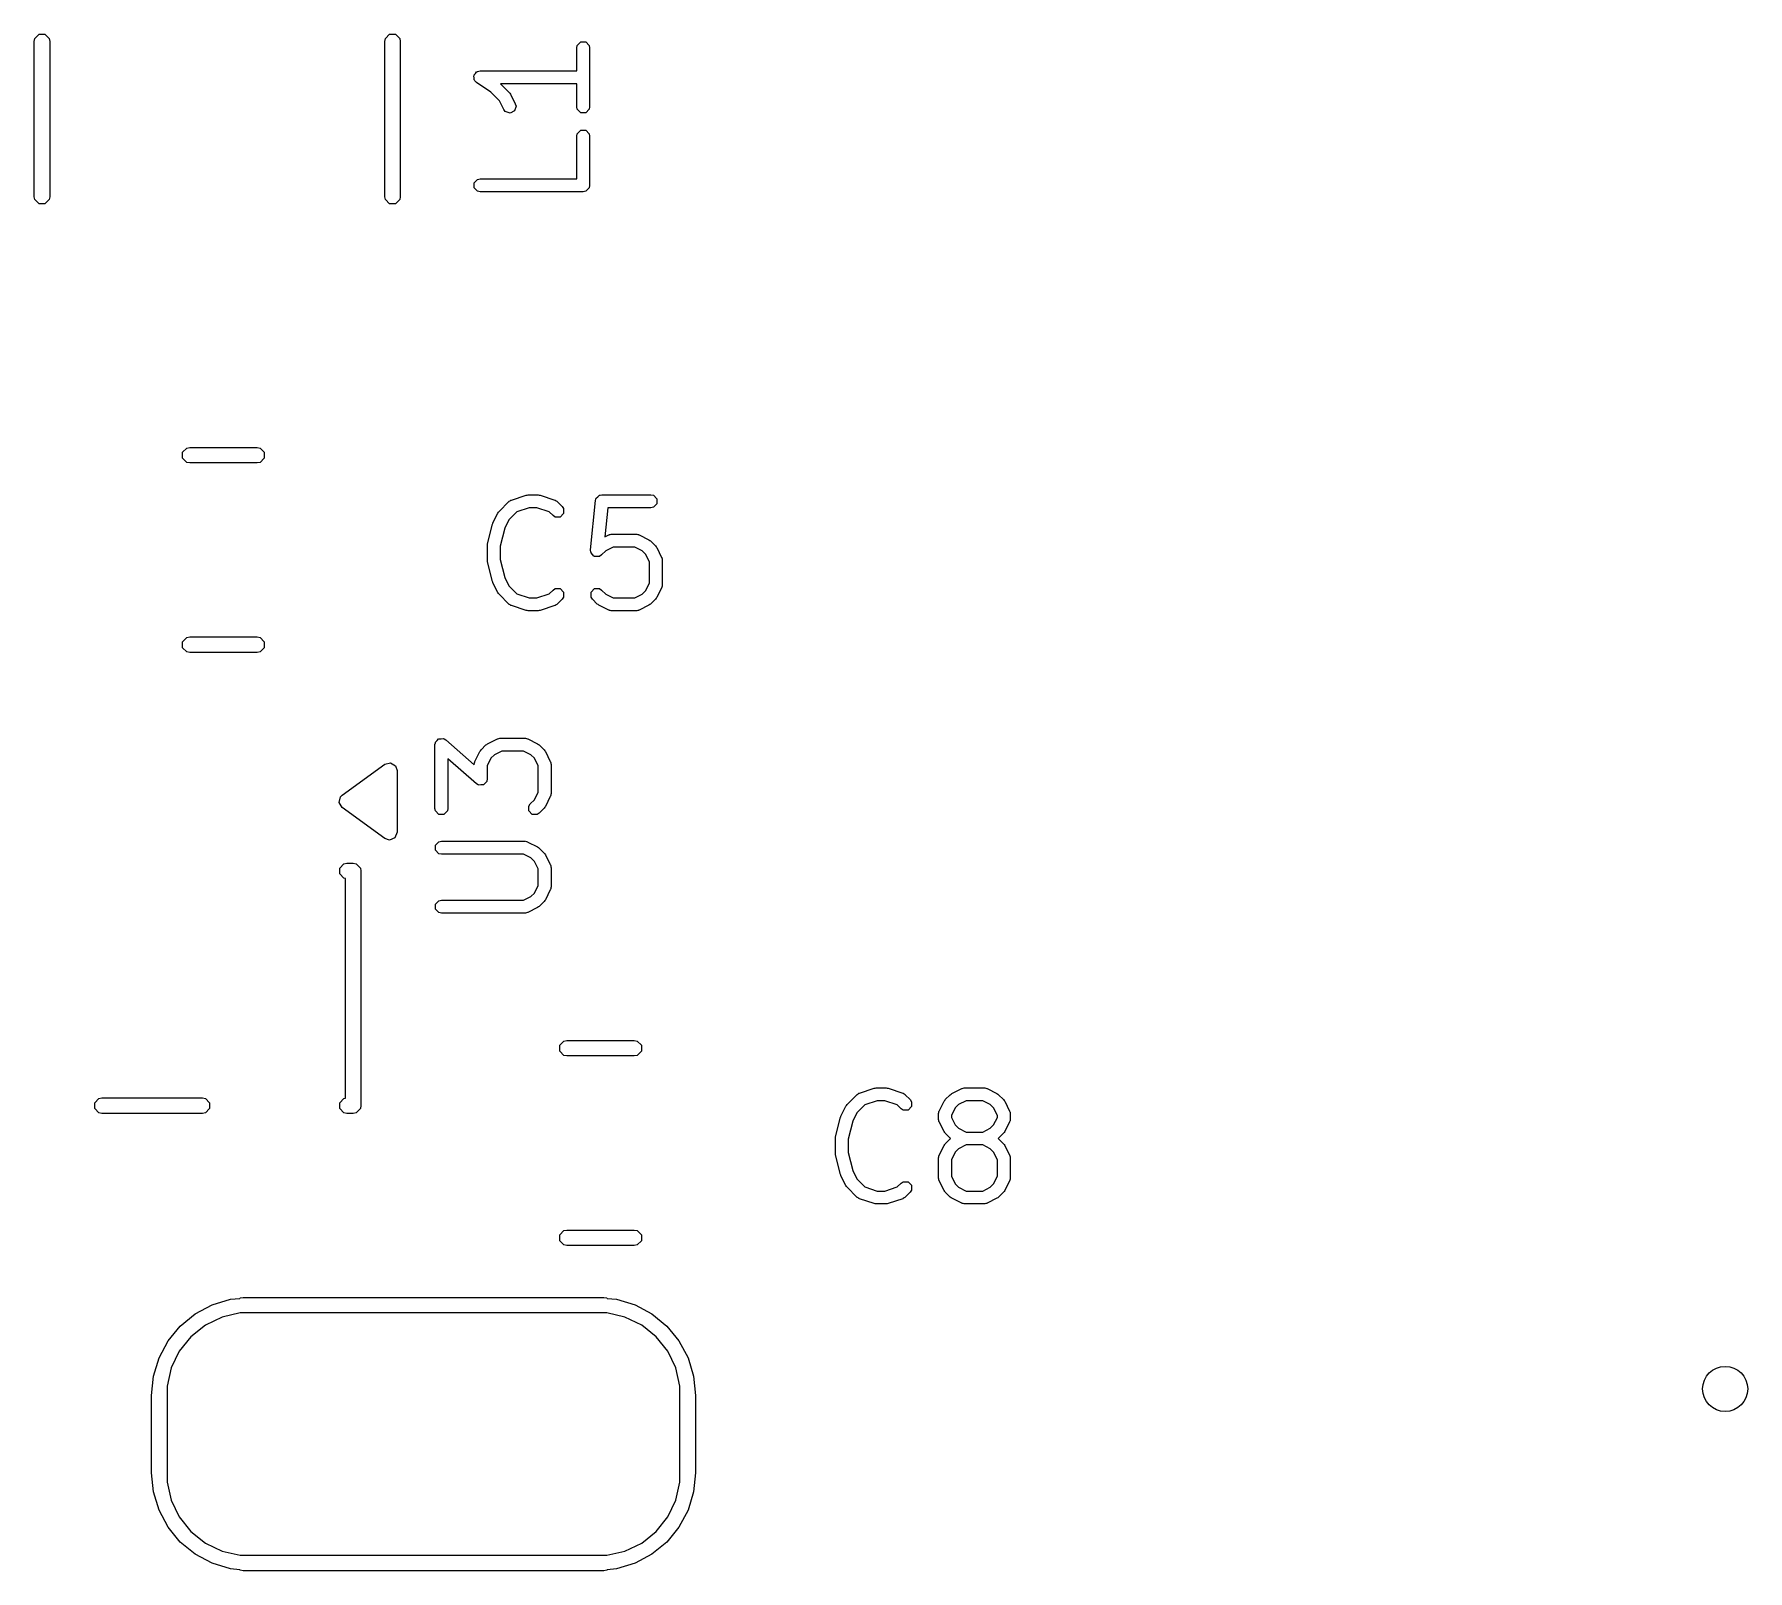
# Model space of a CAD drawing. Header units: inches. Extents: x -1.62 to 1.64, y 0 to 4.72.
# Drawn here: x 1.118 to 1.642, y 3.415 to 3.884 of the extents above; entities that cross this region are included whole.
import ezdxf

# ---------------------------------------------------------------- set-up
doc = ezdxf.new("R2010")
doc.units = ezdxf.units.IN
doc.header["$MEASUREMENT"] = 0
doc.layers.add('BLACK', color=250, linetype='CONTINUOUS')

msp = doc.modelspace()

# ---------------------------------------------------------------- linework, layer by layer
at = {"layer": 'BLACK', "linetype": 'CONTINUOUS'}
for p, q in [((1.11852, 3.88288), (1.1198, 3.88415)), ((1.1198, 3.88415), (1.12161, 3.88415)), ((1.12161, 3.88415), (1.12288, 3.88288)), ((1.22561, 3.88288), (1.22688, 3.88415)), ((1.22688, 3.88415), (1.22869, 3.88415)), ((1.22869, 3.88415), (1.22997, 3.88288)), ((1.11834, 3.88197), (1.11852, 3.88288)), ((1.11834, 3.83456), (1.11834, 3.88197)), ((1.12288, 3.88288), (1.12306, 3.88197)), ((1.12306, 3.88197), (1.12306, 3.83456)), ((1.22543, 3.88197), (1.22561, 3.88288)), ((1.22543, 3.83456), (1.22543, 3.88197)), ((1.22997, 3.88288), (1.23015, 3.88197)), ((1.23015, 3.88197), (1.23015, 3.83456)), ((1.28405, 3.88002), (1.2842, 3.88077)), ((1.28405, 3.87298), (1.28405, 3.88002)), ((1.2842, 3.88077), (1.28527, 3.88183)), ((1.28527, 3.88183), (1.28677, 3.88183)), ((1.28677, 3.88183), (1.28784, 3.88077)), ((1.28784, 3.88077), (1.28799, 3.88002)), ((1.28799, 3.88002), (1.28799, 3.86202)), ((1.25259, 3.8714), (1.2527, 3.87157)), ((1.2527, 3.87084), (1.25259, 3.8714)), ((1.2527, 3.87177), (1.25311, 3.87217)), ((1.2527, 3.87157), (1.2527, 3.87177)), ((1.2527, 3.87026), (1.2527, 3.87084)), ((1.25285, 3.87012), (1.2527, 3.87026)), ((1.25289, 3.86992), (1.25285, 3.87012)), ((1.25343, 3.86938), (1.25289, 3.86992)), ((1.25311, 3.87217), (1.25343, 3.87265)), ((1.25343, 3.87265), (1.25363, 3.87269)), ((1.25777, 3.86649), (1.25343, 3.86938)), ((1.25363, 3.87269), (1.25377, 3.87283)), ((1.25377, 3.87283), (1.25452, 3.87298)), ((1.25452, 3.87298), (1.28405, 3.87298)), ((1.28405, 3.86905), (1.26078, 3.86905)), ((1.26078, 3.86905), (1.26341, 3.86641)), ((1.28405, 3.86202), (1.28405, 3.86905)), ((1.2604, 3.86385), (1.25777, 3.86649)), ((1.26176, 3.86114), (1.2604, 3.86385)), ((1.26341, 3.86641), (1.26359, 3.86615)), ((1.26359, 3.86615), (1.26378, 3.8659)), ((1.26378, 3.8659), (1.26528, 3.8629)), ((1.26528, 3.8629), (1.26549, 3.86216)), ((1.26223, 3.86053), (1.26176, 3.86114)), ((1.26366, 3.86005), (1.26223, 3.86053)), ((1.26501, 3.86073), (1.26366, 3.86005)), ((1.26549, 3.86216), (1.26501, 3.86073)), ((1.2842, 3.86126), (1.28405, 3.86202)), ((1.28527, 3.8602), (1.2842, 3.86126)), ((1.28677, 3.8602), (1.28527, 3.8602)), ((1.28784, 3.86126), (1.28677, 3.8602)), ((1.28799, 3.86202), (1.28784, 3.86126)), ((1.28405, 3.85302), (1.2842, 3.85377)), ((1.28405, 3.83999), (1.28405, 3.85302)), ((1.2842, 3.85377), (1.28527, 3.85484)), ((1.28527, 3.85484), (1.28677, 3.85484)), ((1.28677, 3.85484), (1.28784, 3.85377)), ((1.28784, 3.85377), (1.28799, 3.85302)), ((1.28799, 3.85302), (1.28799, 3.83802)), ((1.2527, 3.83877), (1.25377, 3.83984)), ((1.2527, 3.83727), (1.2527, 3.83877)), ((1.25377, 3.8362), (1.2527, 3.83727)), ((1.25377, 3.83984), (1.25452, 3.83999)), ((1.25452, 3.83999), (1.28405, 3.83999)), ((1.28784, 3.83727), (1.28677, 3.8362)), ((1.28799, 3.83802), (1.28784, 3.83727)), ((1.11852, 3.83366), (1.11834, 3.83456)), ((1.1198, 3.83238), (1.11852, 3.83366)), ((1.12161, 3.83238), (1.1198, 3.83238)), ((1.12288, 3.83366), (1.12161, 3.83238)), ((1.12306, 3.83456), (1.12288, 3.83366)), ((1.22561, 3.83366), (1.22543, 3.83456)), ((1.22688, 3.83238), (1.22561, 3.83366)), ((1.22869, 3.83238), (1.22688, 3.83238)), ((1.22997, 3.83366), (1.22869, 3.83238)), ((1.23015, 3.83456), (1.22997, 3.83366)), ((1.25452, 3.83605), (1.25377, 3.8362)), ((1.28602, 3.83605), (1.25452, 3.83605)), ((1.28677, 3.8362), (1.28602, 3.83605)), ((1.16493, 3.75779), (1.16583, 3.75797)), ((1.16583, 3.75797), (1.1864, 3.75797)), ((1.1864, 3.75797), (1.1873, 3.75779)), ((1.16365, 3.75651), (1.16493, 3.75779)), ((1.16365, 3.75471), (1.16365, 3.75651)), ((1.16493, 3.75343), (1.16365, 3.75471)), ((1.16583, 3.75325), (1.16493, 3.75343)), ((1.1864, 3.75325), (1.16583, 3.75325)), ((1.1873, 3.75343), (1.1864, 3.75325)), ((1.1873, 3.75779), (1.18858, 3.75651)), ((1.18858, 3.75471), (1.1873, 3.75343)), ((1.18858, 3.75651), (1.18858, 3.75471)), ((1.26409, 3.74191), (1.26859, 3.74341)), ((1.26859, 3.74341), (1.26891, 3.74345)), ((1.26891, 3.74345), (1.26922, 3.74351)), ((1.26922, 3.74351), (1.27222, 3.74351)), ((1.27222, 3.74351), (1.27253, 3.74345)), ((1.27253, 3.74345), (1.27284, 3.74341)), ((1.27284, 3.74341), (1.27734, 3.74191)), ((1.28989, 3.74229), (1.28994, 3.74234)), ((1.28989, 3.74219), (1.28989, 3.74229)), ((1.28994, 3.74234), (1.28998, 3.74247)), ((1.28998, 3.74247), (1.29049, 3.74289)), ((1.29049, 3.74289), (1.29096, 3.74336)), ((1.29096, 3.74336), (1.2911, 3.74339)), ((1.2911, 3.74339), (1.29114, 3.74342)), ((1.29114, 3.74342), (1.29124, 3.74341)), ((1.29124, 3.74341), (1.29171, 3.74351)), ((1.29171, 3.74351), (1.30671, 3.74351)), ((1.30671, 3.74351), (1.30746, 3.74336)), ((1.30746, 3.74336), (1.30853, 3.74229)), ((1.30853, 3.74229), (1.30853, 3.74079)), ((1.25846, 3.73492), (1.25996, 3.73792)), ((1.25996, 3.73792), (1.26015, 3.73817)), ((1.26015, 3.73817), (1.26033, 3.73843)), ((1.26033, 3.73843), (1.26332, 3.74143)), ((1.26332, 3.74143), (1.26341, 3.74149)), ((1.26578, 3.73832), (1.26334, 3.73587)), ((1.26341, 3.74149), (1.26343, 3.74153)), ((1.26343, 3.74153), (1.2637, 3.74168)), ((1.2637, 3.74168), (1.26396, 3.74186)), ((1.26396, 3.74186), (1.26401, 3.74186)), ((1.26401, 3.74186), (1.26409, 3.74191)), ((1.26954, 3.73957), (1.26578, 3.73832)), ((1.2719, 3.73957), (1.26954, 3.73957)), ((1.27565, 3.73832), (1.2719, 3.73957)), ((1.27682, 3.73715), (1.27565, 3.73832)), ((1.27746, 3.73672), (1.27682, 3.73715)), ((1.27734, 3.74191), (1.27742, 3.74186)), ((1.27742, 3.74186), (1.27747, 3.74186)), ((1.27747, 3.74186), (1.27773, 3.74168)), ((1.27773, 3.74168), (1.27801, 3.74153)), ((1.27801, 3.74153), (1.27803, 3.74149)), ((1.27803, 3.74149), (1.27811, 3.74143)), ((1.27811, 3.74143), (1.27961, 3.73993)), ((1.28003, 3.73779), (1.27897, 3.73672)), ((1.27961, 3.73993), (1.28003, 3.73929)), ((1.28003, 3.73929), (1.28003, 3.73779)), ((1.28825, 3.72674), (1.28975, 3.74174)), ((1.28975, 3.74174), (1.28989, 3.74219)), ((1.2935, 3.73957), (1.29261, 3.73069)), ((1.30671, 3.73957), (1.2935, 3.73957)), ((1.30746, 3.73972), (1.30671, 3.73957)), ((1.30853, 3.74079), (1.30746, 3.73972)), ((1.25681, 3.72852), (1.25831, 3.73452)), ((1.25831, 3.73452), (1.2584, 3.73471)), ((1.2584, 3.73471), (1.25846, 3.73492)), ((1.26207, 3.73335), (1.26069, 3.7278)), ((1.26334, 3.73587), (1.26207, 3.73335)), ((1.27897, 3.73672), (1.27746, 3.73672)), ((1.25675, 3.72804), (1.2568, 3.72828)), ((1.25675, 3.72354), (1.25675, 3.72804)), ((1.2568, 3.72828), (1.25681, 3.72852)), ((1.26069, 3.7278), (1.26069, 3.72378)), ((1.28833, 3.72597), (1.28825, 3.72674)), ((1.29261, 3.73069), (1.29383, 3.7313)), ((1.29518, 3.72757), (1.29288, 3.72642)), ((1.29383, 3.7313), (1.29393, 3.73133)), ((1.29393, 3.73133), (1.29396, 3.73136)), ((1.29396, 3.73136), (1.29427, 3.73142)), ((1.29427, 3.73142), (1.29457, 3.7315)), ((1.29457, 3.7315), (1.29462, 3.73149)), ((1.29462, 3.73149), (1.29471, 3.73151)), ((1.29471, 3.73151), (1.30221, 3.73151)), ((1.30175, 3.72757), (1.29518, 3.72757)), ((1.30405, 3.72642), (1.30175, 3.72757)), ((1.30221, 3.73151), (1.30231, 3.73149)), ((1.30231, 3.73149), (1.30235, 3.7315)), ((1.30235, 3.7315), (1.30266, 3.73142)), ((1.30266, 3.73142), (1.30297, 3.73136)), ((1.30297, 3.73136), (1.303, 3.73133)), ((1.303, 3.73133), (1.30309, 3.7313)), ((1.30309, 3.7313), (1.30609, 3.7298)), ((1.30609, 3.7298), (1.30634, 3.72961)), ((1.30634, 3.72961), (1.3066, 3.72943)), ((1.3066, 3.72943), (1.3081, 3.72793)), ((1.3081, 3.72793), (1.30828, 3.72767)), ((1.30828, 3.72767), (1.30847, 3.72742)), ((1.30847, 3.72742), (1.30997, 3.72442)), ((1.2568, 3.72331), (1.25675, 3.72354)), ((1.25681, 3.72306), (1.2568, 3.72331)), ((1.25831, 3.71707), (1.25681, 3.72306)), ((1.26069, 3.72378), (1.26207, 3.71823)), ((1.2884, 3.72589), (1.28833, 3.72597)), ((1.2884, 3.72579), (1.2884, 3.72589)), ((1.28886, 3.72532), (1.2884, 3.72579)), ((1.28928, 3.72481), (1.28886, 3.72532)), ((1.28939, 3.7248), (1.28928, 3.72481)), ((1.28946, 3.72472), (1.28939, 3.7248)), ((1.29012, 3.72472), (1.28946, 3.72472)), ((1.29078, 3.72466), (1.29012, 3.72472)), ((1.29086, 3.72472), (1.29078, 3.72466)), ((1.29097, 3.72472), (1.29086, 3.72472)), ((1.29161, 3.72515), (1.29097, 3.72472)), ((1.29288, 3.72642), (1.29161, 3.72515)), ((1.30509, 3.72538), (1.30405, 3.72642)), ((1.30624, 3.72308), (1.30509, 3.72538)), ((1.30624, 3.71651), (1.30624, 3.72308)), ((1.30997, 3.72442), (1.31, 3.72433)), ((1.31, 3.72433), (1.31003, 3.7243)), ((1.31003, 3.7243), (1.31009, 3.72399)), ((1.31009, 3.72399), (1.31017, 3.72368)), ((1.31017, 3.72368), (1.31016, 3.72364)), ((1.31016, 3.72364), (1.31018, 3.72354)), ((1.31018, 3.72354), (1.31018, 3.71604)), ((1.2584, 3.71687), (1.25831, 3.71707)), ((1.25846, 3.71666), (1.2584, 3.71687)), ((1.25996, 3.71366), (1.25846, 3.71666)), ((1.26207, 3.71823), (1.26334, 3.71571)), ((1.30509, 3.71421), (1.30624, 3.71651)), ((1.26015, 3.71341), (1.25996, 3.71366)), ((1.26033, 3.71315), (1.26015, 3.71341)), ((1.26332, 3.71015), (1.26033, 3.71315)), ((1.26334, 3.71571), (1.26578, 3.71326)), ((1.26578, 3.71326), (1.26954, 3.71201)), ((1.26954, 3.71201), (1.2719, 3.71201)), ((1.2719, 3.71201), (1.27565, 3.71326)), ((1.27565, 3.71326), (1.27682, 3.71444)), ((1.27682, 3.71444), (1.27746, 3.71486)), ((1.27746, 3.71486), (1.27897, 3.71486)), ((1.27961, 3.71165), (1.27811, 3.71015)), ((1.27897, 3.71486), (1.28003, 3.7138)), ((1.28003, 3.71229), (1.27961, 3.71165)), ((1.28003, 3.7138), (1.28003, 3.71229)), ((1.2884, 3.7138), (1.28946, 3.71486)), ((1.2884, 3.71229), (1.2884, 3.7138)), ((1.28882, 3.71165), (1.2884, 3.71229)), ((1.29032, 3.71015), (1.28882, 3.71165)), ((1.28946, 3.71486), (1.29097, 3.71486)), ((1.29097, 3.71486), (1.29161, 3.71444)), ((1.29161, 3.71444), (1.29288, 3.71316)), ((1.29288, 3.71316), (1.29518, 3.71201)), ((1.29518, 3.71201), (1.30175, 3.71201)), ((1.30175, 3.71201), (1.30405, 3.71316)), ((1.30405, 3.71316), (1.30509, 3.71421)), ((1.3081, 3.71165), (1.3066, 3.71015)), ((1.30828, 3.71191), (1.3081, 3.71165)), ((1.30847, 3.71216), (1.30828, 3.71191)), ((1.30997, 3.71516), (1.30847, 3.71216)), ((1.31, 3.71526), (1.30997, 3.71516)), ((1.31003, 3.71529), (1.31, 3.71526)), ((1.31009, 3.7156), (1.31003, 3.71529)), ((1.31017, 3.7159), (1.31009, 3.7156)), ((1.31018, 3.71604), (1.31016, 3.71595)), ((1.31016, 3.71595), (1.31017, 3.7159)), ((1.26341, 3.7101), (1.26332, 3.71015)), ((1.26343, 3.71006), (1.26341, 3.7101)), ((1.2637, 3.7099), (1.26343, 3.71006)), ((1.26396, 3.70972), (1.2637, 3.7099)), ((1.26401, 3.70972), (1.26396, 3.70972)), ((1.26409, 3.70968), (1.26401, 3.70972)), ((1.26859, 3.70818), (1.26409, 3.70968)), ((1.26891, 3.70814), (1.26859, 3.70818)), ((1.26922, 3.70808), (1.26891, 3.70814)), ((1.27222, 3.70808), (1.26922, 3.70808)), ((1.27253, 3.70814), (1.27222, 3.70808)), ((1.27284, 3.70818), (1.27253, 3.70814)), ((1.27734, 3.70968), (1.27284, 3.70818)), ((1.27742, 3.70972), (1.27734, 3.70968)), ((1.27747, 3.70972), (1.27742, 3.70972)), ((1.27773, 3.7099), (1.27747, 3.70972)), ((1.27801, 3.71006), (1.27773, 3.7099)), ((1.27803, 3.7101), (1.27801, 3.71006)), ((1.27811, 3.71015), (1.27803, 3.7101)), ((1.29058, 3.70998), (1.29032, 3.71015)), ((1.29083, 3.70978), (1.29058, 3.70998)), ((1.29383, 3.70828), (1.29083, 3.70978)), ((1.29393, 3.70826), (1.29383, 3.70828)), ((1.29396, 3.70822), (1.29393, 3.70826)), ((1.29427, 3.70816), (1.29396, 3.70822)), ((1.29457, 3.70808), (1.29427, 3.70816)), ((1.29462, 3.70809), (1.29457, 3.70808)), ((1.29471, 3.70808), (1.29462, 3.70809)), ((1.30221, 3.70808), (1.29471, 3.70808)), ((1.30231, 3.70809), (1.30221, 3.70808)), ((1.30235, 3.70808), (1.30231, 3.70809)), ((1.30266, 3.70816), (1.30235, 3.70808)), ((1.30297, 3.70822), (1.30266, 3.70816)), ((1.303, 3.70826), (1.30297, 3.70822)), ((1.30309, 3.70828), (1.303, 3.70826)), ((1.30609, 3.70978), (1.30309, 3.70828)), ((1.30634, 3.70998), (1.30609, 3.70978)), ((1.3066, 3.71015), (1.30634, 3.70998)), ((1.16365, 3.69864), (1.16493, 3.69992)), ((1.16365, 3.69683), (1.16365, 3.69864)), ((1.16493, 3.69555), (1.16365, 3.69683)), ((1.16493, 3.69992), (1.16583, 3.7001)), ((1.16583, 3.69537), (1.16493, 3.69555)), ((1.16583, 3.7001), (1.1864, 3.7001)), ((1.1864, 3.69537), (1.16583, 3.69537)), ((1.1864, 3.7001), (1.1873, 3.69992)), ((1.1873, 3.69555), (1.1864, 3.69537)), ((1.1873, 3.69992), (1.18858, 3.69864)), ((1.18858, 3.69683), (1.1873, 3.69555)), ((1.18858, 3.69864), (1.18858, 3.69683)), ((1.24138, 3.66847), (1.24184, 3.66899)), ((1.24184, 3.66899), (1.24191, 3.669)), ((1.24191, 3.669), (1.24196, 3.66905)), ((1.24196, 3.66905), (1.24265, 3.66905)), ((1.24265, 3.66905), (1.24334, 3.66909)), ((1.24334, 3.66909), (1.24342, 3.66905)), ((1.24342, 3.66905), (1.24347, 3.66905)), ((1.24347, 3.66905), (1.24352, 3.66899)), ((1.24352, 3.66899), (1.24401, 3.66871)), ((1.25683, 3.66749), (1.25983, 3.66899)), ((1.25983, 3.66899), (1.25992, 3.66902)), ((1.25992, 3.66902), (1.25996, 3.66905)), ((1.25996, 3.66905), (1.26027, 3.66911)), ((1.26027, 3.66911), (1.26057, 3.66919)), ((1.26057, 3.66919), (1.26061, 3.66918)), ((1.26061, 3.66918), (1.26071, 3.6692)), ((1.26071, 3.6692), (1.26821, 3.6692)), ((1.26821, 3.6692), (1.26831, 3.66918)), ((1.26831, 3.66918), (1.26835, 3.66919)), ((1.26835, 3.66919), (1.26865, 3.66911)), ((1.26865, 3.66911), (1.26896, 3.66905)), ((1.26896, 3.66905), (1.26899, 3.66902)), ((1.26899, 3.66902), (1.26909, 3.66899)), ((1.26909, 3.66899), (1.27209, 3.66749)), ((1.24074, 3.66723), (1.24085, 3.66778)), ((1.24074, 3.64773), (1.24074, 3.66723)), ((1.24085, 3.66786), (1.24088, 3.66789)), ((1.24085, 3.66778), (1.24085, 3.66786)), ((1.24088, 3.66789), (1.24089, 3.66798)), ((1.24089, 3.66798), (1.24138, 3.66847)), ((1.24401, 3.66871), (1.25274, 3.66107)), ((1.25295, 3.66211), (1.25445, 3.66511)), ((1.25445, 3.66511), (1.25464, 3.66536)), ((1.25464, 3.66536), (1.25482, 3.66562)), ((1.25482, 3.66562), (1.25632, 3.66712)), ((1.25632, 3.66712), (1.25658, 3.6673)), ((1.25658, 3.6673), (1.25683, 3.66749)), ((1.25888, 3.66411), (1.25783, 3.66306)), ((1.26117, 3.66526), (1.25888, 3.66411)), ((1.26774, 3.66526), (1.26117, 3.66526)), ((1.27004, 3.66411), (1.26774, 3.66526)), ((1.27109, 3.66306), (1.27004, 3.66411)), ((1.27209, 3.66749), (1.27234, 3.6673)), ((1.27234, 3.6673), (1.2726, 3.66712)), ((1.2726, 3.66712), (1.2741, 3.66562)), ((1.2741, 3.66562), (1.27428, 3.66536)), ((1.27428, 3.66536), (1.27447, 3.66511)), ((1.27447, 3.66511), (1.27597, 3.66211)), ((1.21242, 3.65181), (1.22541, 3.66126)), ((1.22541, 3.66126), (1.22717, 3.66168)), ((1.22717, 3.66168), (1.22871, 3.66074)), ((1.22871, 3.66074), (1.22917, 3.65935)), ((1.22917, 3.65935), (1.22917, 3.64045)), ((1.25341, 3.65525), (1.24468, 3.66289)), ((1.24468, 3.66289), (1.24468, 3.64773)), ((1.25274, 3.66123), (1.25276, 3.66133)), ((1.25274, 3.66107), (1.25274, 3.66123)), ((1.25275, 3.66137), (1.25283, 3.66167)), ((1.25276, 3.66133), (1.25275, 3.66137)), ((1.25283, 3.66167), (1.25289, 3.66198)), ((1.25289, 3.66198), (1.25292, 3.66202)), ((1.25292, 3.66202), (1.25295, 3.66211)), ((1.25783, 3.66306), (1.25668, 3.66077)), ((1.25668, 3.66077), (1.25668, 3.65673)), ((1.27224, 3.66077), (1.27109, 3.66306)), ((1.27224, 3.6527), (1.27224, 3.66077)), ((1.27597, 3.66211), (1.276, 3.66202)), ((1.276, 3.66202), (1.27603, 3.66198)), ((1.27603, 3.66198), (1.27609, 3.66167)), ((1.27609, 3.66167), (1.27617, 3.66137)), ((1.27617, 3.66137), (1.27616, 3.66133)), ((1.27616, 3.66133), (1.27618, 3.66123)), ((1.27618, 3.66123), (1.27618, 3.65223)), ((1.2539, 3.65497), (1.25341, 3.65525)), ((1.25396, 3.65491), (1.2539, 3.65497)), ((1.254, 3.65491), (1.25396, 3.65491)), ((1.25408, 3.65487), (1.254, 3.65491)), ((1.25477, 3.65491), (1.25408, 3.65487)), ((1.25546, 3.65491), (1.25477, 3.65491)), ((1.25551, 3.65496), (1.25546, 3.65491)), ((1.25558, 3.65497), (1.25551, 3.65496)), ((1.25604, 3.65549), (1.25558, 3.65497)), ((1.25653, 3.65598), (1.25604, 3.65549)), ((1.25655, 3.65607), (1.25653, 3.65598)), ((1.25658, 3.6561), (1.25655, 3.65607)), ((1.25668, 3.65673), (1.25657, 3.65618)), ((1.25657, 3.65618), (1.25658, 3.6561)), ((1.21148, 3.64953), (1.2119, 3.65129)), ((1.21242, 3.64799), (1.21148, 3.64953)), ((1.2119, 3.65129), (1.21242, 3.65181)), ((1.26939, 3.64848), (1.26982, 3.64912)), ((1.26939, 3.64698), (1.26939, 3.64848)), ((1.26982, 3.64912), (1.27109, 3.6504)), ((1.27109, 3.6504), (1.27224, 3.6527)), ((1.27428, 3.6481), (1.2741, 3.64784)), ((1.27447, 3.64835), (1.27428, 3.6481)), ((1.27597, 3.65135), (1.27447, 3.64835)), ((1.276, 3.65145), (1.27597, 3.65135)), ((1.27603, 3.65148), (1.276, 3.65145)), ((1.27609, 3.65179), (1.27603, 3.65148)), ((1.27617, 3.65209), (1.27609, 3.65179)), ((1.27618, 3.65223), (1.27616, 3.65213)), ((1.27616, 3.65213), (1.27617, 3.65209)), ((1.22541, 3.63854), (1.21242, 3.64799)), ((1.24089, 3.64698), (1.24074, 3.64773)), ((1.24196, 3.64591), (1.24089, 3.64698)), ((1.24347, 3.64591), (1.24196, 3.64591)), ((1.24453, 3.64698), (1.24347, 3.64591)), ((1.24468, 3.64773), (1.24453, 3.64698)), ((1.27046, 3.64591), (1.26939, 3.64698)), ((1.27196, 3.64591), (1.27046, 3.64591)), ((1.2726, 3.64634), (1.27196, 3.64591)), ((1.2741, 3.64784), (1.2726, 3.64634)), ((1.2268, 3.63809), (1.22541, 3.63854)), ((1.22847, 3.63878), (1.2268, 3.63809)), ((1.22917, 3.64045), (1.22847, 3.63878)), ((1.24196, 3.63755), (1.24271, 3.6377)), ((1.24271, 3.6377), (1.26821, 3.6377)), ((1.26821, 3.6377), (1.26831, 3.63768)), ((1.26831, 3.63768), (1.26835, 3.6377)), ((1.26835, 3.6377), (1.26865, 3.63761)), ((1.26865, 3.63761), (1.26896, 3.63755)), ((1.24089, 3.63649), (1.24196, 3.63755)), ((1.24089, 3.63498), (1.24089, 3.63649)), ((1.24196, 3.63391), (1.24089, 3.63498)), ((1.24271, 3.63376), (1.24196, 3.63391)), ((1.26774, 3.63376), (1.24271, 3.63376)), ((1.27004, 3.63262), (1.26774, 3.63376)), ((1.26896, 3.63755), (1.26899, 3.63752)), ((1.26899, 3.63752), (1.26909, 3.63749)), ((1.26909, 3.63749), (1.27209, 3.63599)), ((1.27109, 3.63157), (1.27004, 3.63262)), ((1.27209, 3.63599), (1.27234, 3.6358)), ((1.27234, 3.6358), (1.2726, 3.63563)), ((1.2726, 3.63563), (1.2741, 3.63413)), ((1.2741, 3.63413), (1.27428, 3.63386)), ((1.27428, 3.63386), (1.27447, 3.63361)), ((1.27447, 3.63361), (1.27597, 3.63061)), ((1.21163, 3.62955), (1.21291, 3.63082)), ((1.21163, 3.62774), (1.21163, 3.62955)), ((1.21291, 3.62646), (1.21163, 3.62774)), ((1.21291, 3.63082), (1.21381, 3.631)), ((1.21381, 3.631), (1.21578, 3.631)), ((1.21578, 3.631), (1.21668, 3.63082)), ((1.21668, 3.63082), (1.21796, 3.62955)), ((1.21796, 3.62955), (1.21814, 3.62864)), ((1.21814, 3.62864), (1.21814, 3.55699)), ((1.27224, 3.62927), (1.27109, 3.63157)), ((1.27224, 3.6242), (1.27224, 3.62927)), ((1.27597, 3.63061), (1.276, 3.63052)), ((1.276, 3.63052), (1.27603, 3.63049)), ((1.27603, 3.63049), (1.27609, 3.63018)), ((1.27609, 3.63018), (1.27617, 3.62987)), ((1.27617, 3.62987), (1.27616, 3.62983)), ((1.27616, 3.62983), (1.27618, 3.62973)), ((1.27618, 3.62973), (1.27618, 3.62373)), ((1.21342, 3.62636), (1.21291, 3.62646)), ((1.21342, 3.55927), (1.21342, 3.62636)), ((1.27004, 3.62085), (1.27109, 3.6219)), ((1.27109, 3.6219), (1.27224, 3.6242)), ((1.27597, 3.62285), (1.27447, 3.61985)), ((1.276, 3.62295), (1.27597, 3.62285)), ((1.27603, 3.62298), (1.276, 3.62295)), ((1.27609, 3.62329), (1.27603, 3.62298)), ((1.27617, 3.6236), (1.27609, 3.62329)), ((1.27618, 3.62373), (1.27616, 3.62364)), ((1.27616, 3.62364), (1.27617, 3.6236)), ((1.24089, 3.61849), (1.24196, 3.61955)), ((1.24089, 3.61698), (1.24089, 3.61849)), ((1.24196, 3.61592), (1.24089, 3.61698)), ((1.24196, 3.61955), (1.24271, 3.6197)), ((1.24271, 3.6197), (1.26774, 3.6197)), ((1.26774, 3.6197), (1.27004, 3.62085)), ((1.27209, 3.61747), (1.26909, 3.61597)), ((1.27234, 3.61767), (1.27209, 3.61747)), ((1.2726, 3.61784), (1.27234, 3.61767)), ((1.2741, 3.61934), (1.2726, 3.61784)), ((1.27428, 3.61961), (1.2741, 3.61934)), ((1.27447, 3.61985), (1.27428, 3.61961)), ((1.24271, 3.61577), (1.24196, 3.61592)), ((1.26821, 3.61577), (1.24271, 3.61577)), ((1.26831, 3.61579), (1.26821, 3.61577)), ((1.26835, 3.61577), (1.26831, 3.61579)), ((1.26865, 3.61586), (1.26835, 3.61577)), ((1.26896, 3.61592), (1.26865, 3.61586)), ((1.26899, 3.61595), (1.26896, 3.61592)), ((1.26909, 3.61597), (1.26899, 3.61595)), ((1.27887, 3.57541), (1.28015, 3.57669)), ((1.27887, 3.5736), (1.27887, 3.57541)), ((1.28015, 3.57669), (1.28105, 3.57687)), ((1.28105, 3.57687), (1.30162, 3.57687)), ((1.30162, 3.57687), (1.30253, 3.57669)), ((1.30253, 3.57669), (1.30381, 3.57541)), ((1.30381, 3.57541), (1.30381, 3.5736)), ((1.28015, 3.57233), (1.27887, 3.5736)), ((1.28105, 3.57215), (1.28015, 3.57233)), ((1.30162, 3.57215), (1.28105, 3.57215)), ((1.30253, 3.57233), (1.30162, 3.57215)), ((1.30381, 3.5736), (1.30253, 3.57233)), ((1.13683, 3.55789), (1.1381, 3.55917)), ((1.1381, 3.55917), (1.13901, 3.55935)), ((1.13901, 3.55935), (1.16972, 3.55935)), ((1.16972, 3.55935), (1.17062, 3.55917)), ((1.17062, 3.55917), (1.1719, 3.55789)), ((1.21163, 3.55789), (1.21291, 3.55917)), ((1.21291, 3.55917), (1.21342, 3.55927)), ((1.36662, 3.55733), (1.36962, 3.56033)), ((1.36962, 3.56033), (1.36971, 3.56038)), ((1.36971, 3.56038), (1.36973, 3.56042)), ((1.36973, 3.56042), (1.37, 3.56058)), ((1.37, 3.56058), (1.37026, 3.56076)), ((1.37026, 3.56076), (1.37031, 3.56076)), ((1.37031, 3.56076), (1.37039, 3.5608)), ((1.37039, 3.5608), (1.37489, 3.5623)), ((1.37489, 3.5623), (1.37521, 3.56234)), ((1.37521, 3.56234), (1.37552, 3.56241)), ((1.37552, 3.56241), (1.37852, 3.56241)), ((1.37852, 3.56241), (1.37882, 3.56234)), ((1.37882, 3.56234), (1.37914, 3.5623)), ((1.37914, 3.5623), (1.38364, 3.5608)), ((1.38364, 3.5608), (1.38372, 3.56076)), ((1.38372, 3.56076), (1.38377, 3.56076)), ((1.38377, 3.56076), (1.38403, 3.56058)), ((1.38403, 3.56058), (1.3843, 3.56042)), ((1.3843, 3.56042), (1.38432, 3.56038)), ((1.38432, 3.56038), (1.38441, 3.56033)), ((1.38441, 3.56033), (1.38591, 3.55883)), ((1.39662, 3.55883), (1.39812, 3.56033)), ((1.39812, 3.56033), (1.39838, 3.5605)), ((1.39838, 3.5605), (1.39863, 3.5607)), ((1.39863, 3.5607), (1.40163, 3.5622)), ((1.40163, 3.5622), (1.40173, 3.56222)), ((1.40173, 3.56222), (1.40176, 3.56226)), ((1.40176, 3.56226), (1.40207, 3.56232)), ((1.40207, 3.56232), (1.40237, 3.5624)), ((1.40237, 3.5624), (1.40242, 3.56239)), ((1.40242, 3.56239), (1.40251, 3.56241)), ((1.40251, 3.56241), (1.40851, 3.56241)), ((1.40851, 3.56241), (1.40861, 3.56239)), ((1.40861, 3.56239), (1.40865, 3.5624)), ((1.40865, 3.5624), (1.40896, 3.56232)), ((1.40896, 3.56232), (1.40926, 3.56226)), ((1.40926, 3.56226), (1.4093, 3.56222)), ((1.4093, 3.56222), (1.40939, 3.5622)), ((1.40939, 3.5622), (1.41239, 3.5607)), ((1.41239, 3.5607), (1.41264, 3.5605)), ((1.41264, 3.5605), (1.4129, 3.56033)), ((1.4129, 3.56033), (1.4144, 3.55883)), ((1.13683, 3.55608), (1.13683, 3.55789)), ((1.1381, 3.55481), (1.13683, 3.55608)), ((1.13901, 3.55463), (1.1381, 3.55481)), ((1.16972, 3.55463), (1.13901, 3.55463)), ((1.17062, 3.55481), (1.16972, 3.55463)), ((1.1719, 3.55608), (1.17062, 3.55481)), ((1.1719, 3.55789), (1.1719, 3.55608)), ((1.21163, 3.55608), (1.21163, 3.55789)), ((1.21291, 3.55481), (1.21163, 3.55608)), ((1.21381, 3.55463), (1.21291, 3.55481)), ((1.21578, 3.55463), (1.21381, 3.55463)), ((1.21668, 3.55481), (1.21578, 3.55463)), ((1.21796, 3.55608), (1.21668, 3.55481)), ((1.21814, 3.55699), (1.21796, 3.55608)), ((1.36476, 3.55382), (1.36626, 3.55682)), ((1.36626, 3.55682), (1.36645, 3.55707)), ((1.36645, 3.55707), (1.36662, 3.55733)), ((1.36963, 3.55477), (1.36837, 3.55225)), ((1.37208, 3.55722), (1.36963, 3.55477)), ((1.37583, 3.55847), (1.37208, 3.55722)), ((1.3782, 3.55847), (1.37583, 3.55847)), ((1.38195, 3.55722), (1.3782, 3.55847)), ((1.38312, 3.55605), (1.38195, 3.55722)), ((1.38376, 3.55562), (1.38312, 3.55605)), ((1.38527, 3.55562), (1.38376, 3.55562)), ((1.38633, 3.55668), (1.38527, 3.55562)), ((1.38591, 3.55883), (1.38633, 3.55819)), ((1.38633, 3.55819), (1.38633, 3.55668)), ((1.39454, 3.55444), (1.39456, 3.55453)), ((1.39454, 3.55294), (1.39454, 3.55444)), ((1.39455, 3.55458), (1.39463, 3.55488)), ((1.39456, 3.55453), (1.39455, 3.55458)), ((1.39463, 3.55488), (1.39469, 3.55519)), ((1.39469, 3.55519), (1.39473, 3.55522)), ((1.39473, 3.55522), (1.39475, 3.55532)), ((1.39475, 3.55532), (1.39625, 3.55832)), ((1.39625, 3.55832), (1.39645, 3.55857)), ((1.39645, 3.55857), (1.39662, 3.55883)), ((1.39963, 3.55627), (1.39848, 3.55397)), ((1.39848, 3.55397), (1.39848, 3.5534)), ((1.40068, 3.55732), (1.39963, 3.55627)), ((1.40298, 3.55847), (1.40068, 3.55732)), ((1.40805, 3.55847), (1.40298, 3.55847)), ((1.41034, 3.55732), (1.40805, 3.55847)), ((1.41139, 3.55627), (1.41034, 3.55732)), ((1.41254, 3.55397), (1.41139, 3.55627)), ((1.41254, 3.5534), (1.41254, 3.55397)), ((1.4144, 3.55883), (1.41458, 3.55857)), ((1.41458, 3.55857), (1.41477, 3.55832)), ((1.41477, 3.55832), (1.41627, 3.55532)), ((1.41627, 3.55532), (1.4163, 3.55522)), ((1.4163, 3.55522), (1.41633, 3.55519)), ((1.41633, 3.55519), (1.41639, 3.55488)), ((1.41639, 3.55488), (1.41647, 3.55458)), ((1.41647, 3.55458), (1.41646, 3.55453)), ((1.41646, 3.55453), (1.41648, 3.55444)), ((1.41648, 3.55444), (1.41648, 3.55294)), ((1.36311, 3.54742), (1.36461, 3.55342)), ((1.36461, 3.55342), (1.3647, 3.55361)), ((1.3647, 3.55361), (1.36476, 3.55382)), ((1.36837, 3.55225), (1.36699, 3.5467)), ((1.39456, 3.55284), (1.39454, 3.55294)), ((1.39455, 3.5528), (1.39456, 3.55284)), ((1.39463, 3.55249), (1.39455, 3.5528)), ((1.39469, 3.55218), (1.39463, 3.55249)), ((1.39473, 3.55215), (1.39469, 3.55218)), ((1.39475, 3.55206), (1.39473, 3.55215)), ((1.39625, 3.54906), (1.39475, 3.55206)), ((1.39645, 3.54881), (1.39625, 3.54906)), ((1.39662, 3.54855), (1.39645, 3.54881)), ((1.39848, 3.5534), (1.39963, 3.5511)), ((1.39963, 3.5511), (1.40068, 3.55006)), ((1.40068, 3.55006), (1.40298, 3.54891)), ((1.40298, 3.54891), (1.40805, 3.54891)), ((1.40805, 3.54891), (1.41034, 3.55006)), ((1.41034, 3.55006), (1.41139, 3.5511)), ((1.41139, 3.5511), (1.41254, 3.5534)), ((1.41458, 3.54881), (1.4144, 3.54855)), ((1.41477, 3.54906), (1.41458, 3.54881)), ((1.41627, 3.55206), (1.41477, 3.54906)), ((1.4163, 3.55215), (1.41627, 3.55206)), ((1.41633, 3.55218), (1.4163, 3.55215)), ((1.41639, 3.55249), (1.41633, 3.55218)), ((1.41647, 3.5528), (1.41639, 3.55249)), ((1.41648, 3.55294), (1.41646, 3.55284)), ((1.41646, 3.55284), (1.41647, 3.5528)), ((1.36305, 3.54694), (1.3631, 3.54718)), ((1.36305, 3.54244), (1.36305, 3.54694)), ((1.3631, 3.54718), (1.36311, 3.54742)), ((1.36699, 3.5467), (1.36699, 3.54268)), ((1.39475, 3.54182), (1.39625, 3.54482)), ((1.39625, 3.54482), (1.39645, 3.54507)), ((1.39645, 3.54507), (1.39662, 3.54533)), ((1.39812, 3.54705), (1.39662, 3.54855)), ((1.39662, 3.54533), (1.39812, 3.54683)), ((1.39828, 3.54694), (1.39812, 3.54705)), ((1.39812, 3.54683), (1.39828, 3.54694)), ((1.40068, 3.54382), (1.39963, 3.54277)), ((1.40298, 3.54497), (1.40068, 3.54382)), ((1.40805, 3.54497), (1.40298, 3.54497)), ((1.41034, 3.54382), (1.40805, 3.54497)), ((1.41139, 3.54277), (1.41034, 3.54382)), ((1.4129, 3.54705), (1.41274, 3.54694)), ((1.41274, 3.54694), (1.4129, 3.54683)), ((1.4144, 3.54855), (1.4129, 3.54705)), ((1.4129, 3.54683), (1.4144, 3.54533)), ((1.4144, 3.54533), (1.41458, 3.54507)), ((1.41458, 3.54507), (1.41477, 3.54482)), ((1.41477, 3.54482), (1.41627, 3.54182)), ((1.3631, 3.5422), (1.36305, 3.54244)), ((1.36311, 3.54196), (1.3631, 3.5422)), ((1.36461, 3.53596), (1.36311, 3.54196)), ((1.36699, 3.54268), (1.36837, 3.53713)), ((1.39454, 3.54094), (1.39456, 3.54104)), ((1.39454, 3.53494), (1.39454, 3.54094)), ((1.39455, 3.54108), (1.39463, 3.54138)), ((1.39456, 3.54104), (1.39455, 3.54108)), ((1.39463, 3.54138), (1.39469, 3.54169)), ((1.39469, 3.54169), (1.39473, 3.54172)), ((1.39473, 3.54172), (1.39475, 3.54182)), ((1.39963, 3.54277), (1.39848, 3.54047)), ((1.39848, 3.54047), (1.39848, 3.53541)), ((1.41254, 3.54047), (1.41139, 3.54277)), ((1.41254, 3.53541), (1.41254, 3.54047)), ((1.41627, 3.54182), (1.4163, 3.54172)), ((1.4163, 3.54172), (1.41633, 3.54169)), ((1.41633, 3.54169), (1.41639, 3.54138)), ((1.41639, 3.54138), (1.41647, 3.54108)), ((1.41647, 3.54108), (1.41646, 3.54104)), ((1.41646, 3.54104), (1.41648, 3.54094)), ((1.41648, 3.54094), (1.41648, 3.53494)), ((1.3647, 3.53577), (1.36461, 3.53596)), ((1.36476, 3.53556), (1.3647, 3.53577)), ((1.36626, 3.53256), (1.36476, 3.53556)), ((1.36837, 3.53713), (1.36963, 3.53461)), ((1.36963, 3.53461), (1.37208, 3.53216)), ((1.38195, 3.53216), (1.38312, 3.53333)), ((1.38312, 3.53333), (1.38376, 3.53376)), ((1.38376, 3.53376), (1.38527, 3.53376)), ((1.38527, 3.53376), (1.38633, 3.53269)), ((1.39456, 3.53484), (1.39454, 3.53494)), ((1.39455, 3.5348), (1.39456, 3.53484)), ((1.39463, 3.5345), (1.39455, 3.5348)), ((1.39469, 3.53419), (1.39463, 3.5345)), ((1.39473, 3.53416), (1.39469, 3.53419)), ((1.39475, 3.53406), (1.39473, 3.53416)), ((1.39625, 3.53106), (1.39475, 3.53406)), ((1.39848, 3.53541), (1.39963, 3.53311)), ((1.39963, 3.53311), (1.40068, 3.53206)), ((1.41034, 3.53206), (1.41139, 3.53311)), ((1.41139, 3.53311), (1.41254, 3.53541)), ((1.41627, 3.53406), (1.41477, 3.53106)), ((1.4163, 3.53416), (1.41627, 3.53406)), ((1.41633, 3.53419), (1.4163, 3.53416)), ((1.41639, 3.5345), (1.41633, 3.53419)), ((1.41647, 3.5348), (1.41639, 3.5345)), ((1.41648, 3.53494), (1.41646, 3.53484)), ((1.41646, 3.53484), (1.41647, 3.5348)), ((1.36645, 3.53231), (1.36626, 3.53256)), ((1.36662, 3.53205), (1.36645, 3.53231)), ((1.36962, 3.52905), (1.36662, 3.53205)), ((1.36971, 3.52899), (1.36962, 3.52905)), ((1.36973, 3.52895), (1.36971, 3.52899)), ((1.37, 3.5288), (1.36973, 3.52895)), ((1.37026, 3.52862), (1.37, 3.5288)), ((1.37031, 3.52862), (1.37026, 3.52862)), ((1.37039, 3.52857), (1.37031, 3.52862)), ((1.37489, 3.52707), (1.37039, 3.52857)), ((1.37208, 3.53216), (1.37583, 3.53091)), ((1.37583, 3.53091), (1.3782, 3.53091)), ((1.3782, 3.53091), (1.38195, 3.53216)), ((1.38364, 3.52857), (1.37914, 3.52707)), ((1.38372, 3.52862), (1.38364, 3.52857)), ((1.38377, 3.52862), (1.38372, 3.52862)), ((1.38403, 3.5288), (1.38377, 3.52862)), ((1.3843, 3.52895), (1.38403, 3.5288)), ((1.38432, 3.52899), (1.3843, 3.52895)), ((1.38441, 3.52905), (1.38432, 3.52899)), ((1.38591, 3.53055), (1.38441, 3.52905)), ((1.38633, 3.53119), (1.38591, 3.53055)), ((1.38633, 3.53269), (1.38633, 3.53119)), ((1.39645, 3.53081), (1.39625, 3.53106)), ((1.39662, 3.53055), (1.39645, 3.53081)), ((1.39812, 3.52905), (1.39662, 3.53055)), ((1.39838, 3.52887), (1.39812, 3.52905)), ((1.39863, 3.52868), (1.39838, 3.52887)), ((1.40163, 3.52718), (1.39863, 3.52868)), ((1.40068, 3.53206), (1.40298, 3.53091)), ((1.40298, 3.53091), (1.40805, 3.53091)), ((1.40805, 3.53091), (1.41034, 3.53206)), ((1.41239, 3.52868), (1.40939, 3.52718)), ((1.41264, 3.52887), (1.41239, 3.52868)), ((1.4129, 3.52905), (1.41264, 3.52887)), ((1.4144, 3.53055), (1.4129, 3.52905)), ((1.41458, 3.53081), (1.4144, 3.53055)), ((1.41477, 3.53106), (1.41458, 3.53081)), ((1.37521, 3.52703), (1.37489, 3.52707)), ((1.37552, 3.52697), (1.37521, 3.52703)), ((1.37852, 3.52697), (1.37552, 3.52697)), ((1.37882, 3.52703), (1.37852, 3.52697)), ((1.37914, 3.52707), (1.37882, 3.52703)), ((1.40173, 3.52715), (1.40163, 3.52718)), ((1.40176, 3.52712), (1.40173, 3.52715)), ((1.40207, 3.52706), (1.40176, 3.52712)), ((1.40237, 3.52698), (1.40207, 3.52706)), ((1.40242, 3.52699), (1.40237, 3.52698)), ((1.40251, 3.52697), (1.40242, 3.52699)), ((1.40851, 3.52697), (1.40251, 3.52697)), ((1.40861, 3.52699), (1.40851, 3.52697)), ((1.40865, 3.52698), (1.40861, 3.52699)), ((1.40896, 3.52706), (1.40865, 3.52698)), ((1.40926, 3.52712), (1.40896, 3.52706)), ((1.4093, 3.52715), (1.40926, 3.52712)), ((1.40939, 3.52718), (1.4093, 3.52715)), ((1.27887, 3.51754), (1.28015, 3.51882)), ((1.27887, 3.51573), (1.27887, 3.51754)), ((1.28015, 3.51882), (1.28105, 3.519)), ((1.28105, 3.519), (1.30162, 3.519)), ((1.30162, 3.519), (1.30253, 3.51882)), ((1.30253, 3.51882), (1.30381, 3.51754)), ((1.30381, 3.51754), (1.30381, 3.51573)), ((1.28015, 3.51445), (1.27887, 3.51573)), ((1.28105, 3.51427), (1.28015, 3.51445)), ((1.30162, 3.51427), (1.28105, 3.51427)), ((1.30253, 3.51445), (1.30162, 3.51427)), ((1.30381, 3.51573), (1.30253, 3.51445)), ((1.17264, 3.49615), (1.17825, 3.49785)), ((1.17825, 3.49785), (1.1811, 3.49813)), ((1.1811, 3.49813), (1.18122, 3.49825)), ((1.18122, 3.49825), (1.18212, 3.49843)), ((1.18212, 3.49843), (1.29236, 3.49843)), ((1.29236, 3.49843), (1.29326, 3.49825)), ((1.29326, 3.49825), (1.29337, 3.49813)), ((1.29337, 3.49813), (1.29622, 3.49785)), ((1.29622, 3.49785), (1.30184, 3.49615)), ((1.16293, 3.48966), (1.16746, 3.49338)), ((1.16746, 3.49338), (1.17264, 3.49615)), ((1.17571, 3.49244), (1.1706, 3.48997)), ((1.18125, 3.4937), (1.17571, 3.49244)), ((1.18409, 3.4937), (1.18125, 3.4937)), ((1.29039, 3.4937), (1.18409, 3.4937)), ((1.29323, 3.4937), (1.29039, 3.4937)), ((1.29876, 3.49244), (1.29323, 3.4937)), ((1.30388, 3.48997), (1.29876, 3.49244)), ((1.30184, 3.49615), (1.30701, 3.49338)), ((1.30701, 3.49338), (1.31154, 3.48966)), ((1.15921, 3.48513), (1.16293, 3.48966)), ((1.16616, 3.48643), (1.16262, 3.48199)), ((1.1706, 3.48997), (1.16616, 3.48643)), ((1.30832, 3.48643), (1.30388, 3.48997)), ((1.31186, 3.48199), (1.30832, 3.48643)), ((1.31154, 3.48966), (1.31527, 3.48513)), ((1.15644, 3.47995), (1.15921, 3.48513)), ((1.16262, 3.48199), (1.16015, 3.47688)), ((1.31432, 3.47688), (1.31186, 3.48199)), ((1.31527, 3.48513), (1.31803, 3.47995)), ((1.15474, 3.47434), (1.15644, 3.47995)), ((1.16015, 3.47688), (1.15889, 3.47134)), ((1.31558, 3.47134), (1.31432, 3.47688)), ((1.31803, 3.47995), (1.31973, 3.47434)), ((1.15417, 3.4685), (1.15474, 3.47434)), ((1.15889, 3.47134), (1.15889, 3.4685)), ((1.31558, 3.4685), (1.31558, 3.47134)), ((1.31973, 3.47434), (1.32031, 3.4685)), ((1.15417, 3.44488), (1.15417, 3.4685)), ((1.15417, 3.4685), (1.15417, 3.4685)), ((1.15889, 3.4685), (1.15889, 3.4685)), ((1.15889, 3.4685), (1.15889, 3.44488)), ((1.31558, 3.44488), (1.31558, 3.4685)), ((1.31558, 3.4685), (1.31558, 3.4685)), ((1.32031, 3.4685), (1.32031, 3.4685)), ((1.32031, 3.4685), (1.32031, 3.44488)), ((1.15474, 3.43904), (1.15417, 3.44488)), ((1.15889, 3.44488), (1.15889, 3.44204)), ((1.31558, 3.44204), (1.31558, 3.44488)), ((1.32031, 3.44488), (1.31973, 3.43904)), ((1.15644, 3.43343), (1.15474, 3.43904)), ((1.15889, 3.44204), (1.16015, 3.43651)), ((1.31432, 3.43651), (1.31558, 3.44204)), ((1.31973, 3.43904), (1.31803, 3.43343)), ((1.16015, 3.43651), (1.16262, 3.43139)), ((1.31186, 3.43139), (1.31432, 3.43651)), ((1.15921, 3.42826), (1.15644, 3.43343)), ((1.16293, 3.42372), (1.15921, 3.42826)), ((1.16262, 3.43139), (1.16616, 3.42695)), ((1.30832, 3.42695), (1.31186, 3.43139)), ((1.31527, 3.42826), (1.31154, 3.42372)), ((1.31803, 3.43343), (1.31527, 3.42826)), ((1.16746, 3.42), (1.16293, 3.42372)), ((1.16616, 3.42695), (1.1706, 3.42341)), ((1.1706, 3.42341), (1.17571, 3.42095)), ((1.29876, 3.42095), (1.30388, 3.42341)), ((1.30388, 3.42341), (1.30832, 3.42695)), ((1.31154, 3.42372), (1.30701, 3.42)), ((1.17264, 3.41724), (1.16746, 3.42)), ((1.17571, 3.42095), (1.18125, 3.41969)), ((1.18125, 3.41969), (1.18212, 3.41969)), ((1.18212, 3.41969), (1.29236, 3.41969)), ((1.29236, 3.41969), (1.29323, 3.41969)), ((1.29323, 3.41969), (1.29876, 3.42095)), ((1.30701, 3.42), (1.30184, 3.41724)), ((1.17825, 3.41554), (1.17264, 3.41724)), ((1.1811, 3.41525), (1.17825, 3.41554)), ((1.18122, 3.41514), (1.1811, 3.41525)), ((1.18212, 3.41496), (1.18122, 3.41514)), ((1.18409, 3.41496), (1.18212, 3.41496)), ((1.29039, 3.41496), (1.18409, 3.41496)), ((1.29236, 3.41496), (1.29039, 3.41496)), ((1.29326, 3.41514), (1.29236, 3.41496)), ((1.29337, 3.41525), (1.29326, 3.41514)), ((1.29622, 3.41554), (1.29337, 3.41525)), ((1.30184, 3.41724), (1.29622, 3.41554))]:
    msp.add_line(p, q, dxfattribs=at)
at = {"layer": 'BLACK'}
msp.add_circle((1.63484, 3.47047), 0.00689, dxfattribs=at)
msp.add_circle((1.63484, 3.47047), 0.00689, dxfattribs=at)

doc.saveas('drawing.dxf')
